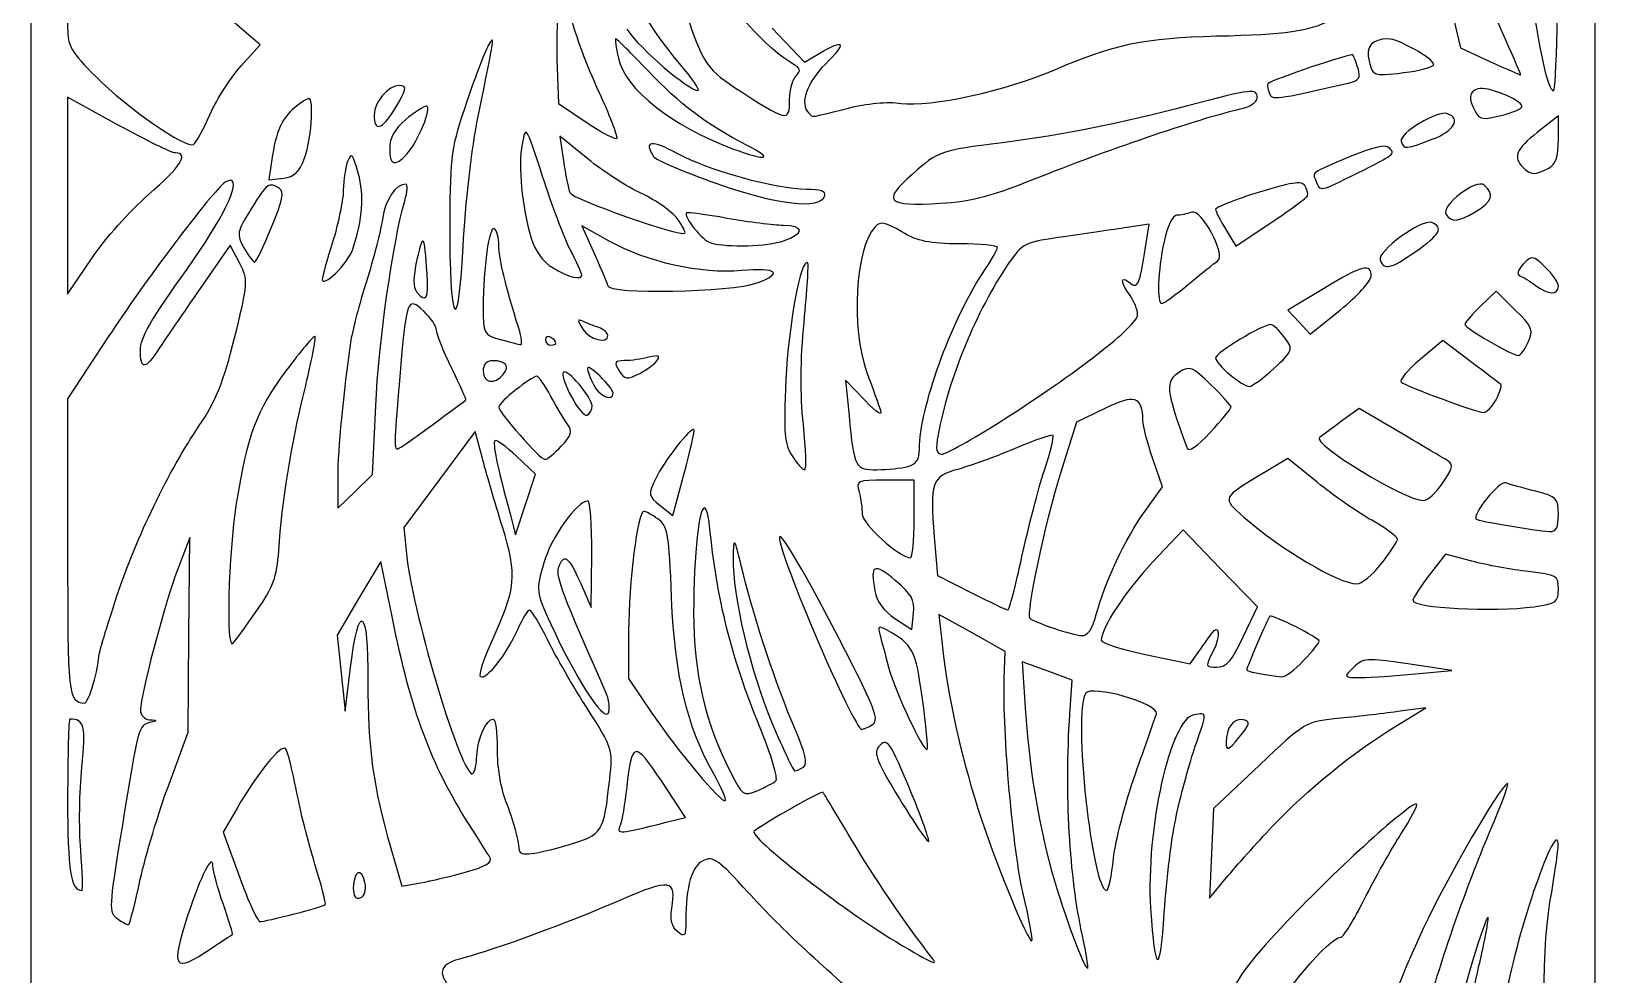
# Model space of a CAD drawing. Extents: x 1 to 81, y -1 to 158.
# Drawn here: x 1 to 80.6, y 34.7 to 82.8 of the extents above; entities that cross this region are included whole.
import ezdxf

# ---------------------------------------------------------------- set-up
doc = ezdxf.new("R2010")
doc.units = 0
doc.layers.get('0').update_dxf_attribs({"linetype": 'CONTINUOUS'})

msp = doc.modelspace()

# ---------------------------------------------------------------- linework, layer by layer
at = {"color": 7}
for points in [[(1.007335, 78.69224), (1.007335, 158.06724), (40.827127, 158.06724), (80.646918, 158.06724), (80.646918, 78.69224), (80.646918, -0.68276), (40.827127, -0.68276), (1.007335, -0.68276)], [(34.023969, 81.139636)], [(71.217282, 80.712577)], [(29.890405, 79.767504)], [(68.160387, 80.15645)], [(39.636502, 79.300782)], [(42.561843, 78.84913)], [(76.942752, 78.940004)], [(10.120373, 78.551212)], [(19.506589, 78.789615)], [(23.767053, 78.427657)], [(72.369844, 77.272978)], [(20.138528, 76.519111)], [(37.433314, 76.980563)], [(14.922034, 76.31099)], [(78.283062, 75.791131)], [(52.601085, 75.448837)], [(68.549777, 75.548598)], [(6.985905, 74.458907)], [(41.423804, 74.392761)], [(66.024387, 74.41098)], [(74.586825, 73.589912)], [(13.248272, 72.789232)], [(33.907815, 73.230729)], [(17.390224, 71.680782)], [(39.332437, 72.103541)], [(71.537266, 71.561201)], [(21.170799, 70.424011)], [(29.053168, 70.368406)], [(69.251512, 70.291719)], [(37.982856, 69.960924)], [(59.961335, 69.894844)], [(78.794835, 69.782579)], [(25.838629, 67.645886)], [(27.730252, 66.902666)], [(77.261508, 66.931519)], [(32.914222, 66.032036)], [(64.314612, 65.611322)], [(25.049726, 65.28898)], [(30.640668, 64.358621)], [(75.619621, 64.007466)], [(29.57282, 63.692752)], [(50.418542, 62.92048)], [(62.122786, 63.623439)], [(21.443442, 62.733367)], [(34.76321, 62.487061)], [(40.33629, 62.741635)], [(28.006006, 61.638505)], [(45.655772, 60.602754)], [(72.908538, 59.775138)], [(78.794835, 58.155623)], [(45.986502, 57.922448)], [(51.472722, 56.015662)], [(69.776769, 55.645418)], [(45.015872, 54.802656)], [(77.567282, 53.460494)], [(12.498874, 53.267094)], [(55.257599, 53.067326)], [(62.741749, 51.918545)], [(65.815617, 50.712553)], [(4.168423, 49.521928)], [(71.518793, 50.035468)], [(30.245521, 49.177263)], [(46.399752, 48.774723)], [(43.85931, 47.459302)], [(62.752444, 47.695877)], [(35.767653, 44.942019)], [(40.342455, 45.294881)], [(38.938285, 44.587716)], [(45.850159, 43.938875)], [(33.348684, 42.479987)], [(59.347481, 42.877311)], [(64.236621, 42.274543)], [(3.525189, 41.055261)], [(28.375607, 41.334407)], [(56.136148, 40.639468)], [(23.175553, 39.953599)], [(6.561762, 39.577126)], [(18.00348, 39.411788)], [(51.547996, 38.767475)], [(14.395934, 37.810067)], [(54.55331, 36.689636)], [(10.121239, 36.01843)], [(46.848554, 35.631303)]]:
    msp.add_lwpolyline(points, close=True, dxfattribs=at)
for points in [[(73.111511, 84.872481), (73.808945, 81.924596), (75.309637, 81.239527)], [(11.700656, 81.013961), (12.662757, 82.078893), (11.472048, 83.097545), (10.281338, 84.116198), (6.570379, 84.036106), (2.859418, 83.956014), (2.859418, 82.928883)], [(38.747914, 82.93119), (40.385899, 81.205782), (41.176501, 81.668803)], [(76.118098, 82.330264), (76.118228, 82.330261)], [(27.786812, 81.355255), (27.862543, 79.089115), (29.317752, 78.114178)], [(5.439071, 78.000879), (2.859418, 79.426184), (2.859418, 74.400783), (2.859418, 69.37538), (4.077867, 71.18954)], [(78.794835, 77.268573), (78.794835, 78.472123), (77.736502, 77.633907)], [(29.35255, 76.276187), (27.92535, 77.432008), (28.11367, 76.176214)], [(13.302017, 76.479215), (13.111853, 75.211109), (13.850673, 75.29803)], [(30.446972, 72.089317), (29.059394, 72.872417), (29.717741, 71.383782)], [(57.770906, 71.785504), (57.952299, 72.948562), (56.930338, 72.793508)], [(61.853731, 72.680981), (62.373148, 71.829094), (64.167845, 73.029929)], [(11.613044, 70.973466), (11.145578, 71.884651), (9.604621, 69.666051)], [(66.827114, 69.659267), (65.014044, 68.563792), (65.584882, 67.956163), (66.155721, 67.348531), (67.694455, 68.588615)], [(76.600624, 68.574505), (75.632331, 69.542798), (74.832334, 68.776353)], [(4.929886, 67.20196), (2.859418, 64.046058), (2.859418, 56.44224)], [(30.376204, 67.284298), (30.376085, 67.284298)], [(74.326827, 65.948753), (72.901527, 67.016328), (71.748835, 66.052798)], [(43.463789, 63.975403), (42.478058, 65.001275), (42.660962, 63.181653)], [(16.617752, 60.0603), (16.617752, 58.480103), (17.503574, 59.338673), (18.389394, 60.197246), (18.551131, 63.690055)], [(55.690635, 63.559664), (54.256998, 62.856541), (53.436613, 60.257203)], [(70.612286, 62.405662), (68.647442, 63.566813), (67.701869, 62.872001)], [(23.968411, 61.079375), (23.621712, 62.384218), (21.803196, 59.941838), (19.98468, 57.499456), (20.143692, 55.991162)], [(25.396849, 58.187032), (25.681144, 57.128698), (26.188662, 58.673516), (26.696181, 60.218333), (25.72617, 61.133172)], [(57.734552, 58.318421), (58.63095, 59.566141), (58.138195, 60.993253)], [(66.501941, 59.800493), (65.021359, 61.006564), (63.90445, 60.344442)], [(33.042439, 58.620493), (33.679164, 58.104905), (34.265158, 60.252009)], [(45.986502, 57.922448), (45.986502, 59.906823), (44.500435, 59.906823)], [(62.741749, 51.918545), (63.471563, 53.455268), (61.572981, 55.415074), (59.6744, 57.37488), (58.126021, 55.727547)], [(8.025813, 44.428698), (9.004866, 47.074532), (9.040995, 52.029275), (9.077127, 56.984022), (8.454734, 55.336567)], [(47.00715, 57.017576), (47.177127, 55.054373), (48.896918, 54.174996)], [(19.400496, 52.875479), (18.813013, 55.766007), (17.697349, 53.888069), (16.581689, 52.010133), (16.785265, 50.071499), (16.988843, 48.132865), (17.266317, 50.361808)], [(28.977828, 54.681303), (29.529588, 53.424532), (29.555967, 56.136511)], [(74.394838, 55.779517), (73.037547, 56.137998), (72.212025, 55.063895)], [(44.997555, 52.866398), (45.85421, 52.308265), (45.941914, 53.12914)], [(50.569207, 49.789276), (50.61671, 51.181101), (48.926906, 52.121893), (47.237105, 53.062685), (47.42161, 51.391526)], [(31.434418, 52.22407), (31.434418, 49.802627), (32.618214, 48.041703)], [(57.77116, 51.033415), (60.030815, 50.559213), (60.483139, 51.183196)], [(53.910513, 47.998769), (54.021403, 49.716753), (52.750072, 50.188789), (51.478744, 50.660824), (51.656297, 48.073926)], [(71.518793, 50.035468), (73.370877, 50.214519), (71.121918, 50.545272)], [(70.508633, 47.371016), (72.04796, 48.311999), (70.592752, 48.114117)], [(63.568778, 45.391155), (61.234352, 43.178608), (61.126296, 40.893238), (61.01824, 38.607865), (61.896763, 39.666198)], [(33.348684, 42.479987), (34.336908, 42.727168), (33.102301, 44.583847)], [(11.492854, 43.20373), (10.783911, 41.978763), (11.609186, 39.698001)], [(19.31965, 41.16651), (19.882332, 39.227236), (20.829728, 39.393278)]]:
    msp.add_lwpolyline(points, dxfattribs=at)
for points in [[(76.118228, 82.330261), (74.649796, 85.598651), (74.221377, 88.091769), (74.379145, 92.450573)], [(78.552175, 79.750573), (78.695561, 79.750573), (78.794835, 84.39186), (78.794835, 91.095261)], [(34.023956, 81.139636), (32.558479, 82.866349), (31.519646, 84.635652), (30.740231, 86.732356)], [(39.768793, 81.139075), (38.592697, 81.799639), (36.479411, 84.088629), (35.706047, 85.539609)], [(77.297111, 85.439115), (77.832479, 81.648131), (78.251137, 79.750573), (78.552175, 79.750573)], [(27.945517, 84.255142), (27.816575, 83.906582), (27.745158, 82.601633), (27.786812, 81.355255)], [(34.189765, 84.339311), (35.103424, 81.308292), (35.351969, 80.89324), (36.836308, 79.919769)], [(2.859418, 82.928883), (2.859418, 82.037513), (3.050442, 81.710728), (4.304639, 80.456529)], [(29.890405, 79.767504), (29.32603, 80.995118), (28.7103, 82.649637), (28.522112, 83.44421)], [(31.336803, 82.875557), (32.043539, 81.855733), (34.480233, 79.764109), (34.9723, 79.754891)], [(61.380944, 82.536054), (64.980844, 82.616707), (66.065072, 82.771229), (67.238036, 83.37079)], [(24.313809, 82.101759), (24.163308, 81.866941), (23.657404, 80.557254), (23.189573, 79.191342)], [(23.767053, 78.427657), (24.641289, 82.678577), (24.628525, 82.592802), (24.313809, 82.101759)], [(30.782088, 82.396407), (30.734958, 82.396407), (30.795291, 81.949922), (30.916137, 81.404219)], [(32.407871, 80.778448), (31.56082, 81.668326), (30.829218, 82.396407), (30.782088, 82.396407)], [(41.176501, 81.668803), (42.453065, 82.41643), (42.558182, 82.205346), (41.457451, 81.104618)], [(53.142626, 80.814339), (56.08175, 82.104328), (57.759272, 82.454911), (61.380944, 82.536054)], [(70.114607, 82.392356), (69.296333, 82.384948), (68.964291, 81.990274), (69.150884, 81.246829)], [(72.444835, 81.083319), (72.444835, 81.381084), (70.636262, 82.397073), (70.114607, 82.392356)], [(76.865411, 80.54939), (76.895703, 80.546612), (76.559413, 81.347998), (76.118098, 82.330264)], [(30.916137, 81.404219), (31.266712, 79.821262), (33.622517, 77.952656), (36.726085, 76.795805)], [(68.317269, 81.574264), (68.235049, 81.66604), (64.263334, 80.323039), (64.011627, 80.11835)], [(68.590541, 80.883866), (68.491433, 81.206441), (68.368463, 81.51712), (68.317269, 81.574264)], [(69.150884, 81.246829), (69.342905, 80.481752), (69.408844, 80.464705), (71.217282, 80.712577)], [(75.309637, 81.239527), (76.135018, 80.862739), (76.835116, 80.552176), (76.865411, 80.54939)], [(4.304639, 80.456529), (5.891064, 78.870106), (8.899393, 76.780842), (9.268653, 77.009056)], [(10.120373, 78.551212), (10.460374, 79.320012), (11.171499, 80.428251), (11.700656, 81.013961)], [(37.433313, 76.980563), (35.414537, 78.017434), (34.065713, 79.036783), (32.407871, 80.778448)], [(34.9723, 79.754891), (35.099117, 79.75251), (34.672368, 80.375652), (34.023969, 81.139636)], [(39.636502, 79.300782), (39.636502, 79.781), (39.78533, 80.324198), (39.967231, 80.507885)], [(39.967231, 80.507885), (40.232227, 80.775485), (40.192788, 80.900934), (39.768793, 81.139075)], [(41.457451, 81.104618), (40.499464, 80.146628), (40.135056, 79.075624), (40.606636, 78.604046)], [(45.319521, 79.103773), (46.746697, 78.889754), (50.754045, 79.765983), (53.142626, 80.814339)], [(68.160387, 80.15645), (68.649104, 80.269286), (68.734824, 80.414246), (68.590541, 80.883866)], [(71.217282, 80.712577), (71.892435, 80.805118), (72.444835, 80.971951), (72.444835, 81.083319)], [(19.747439, 80.015157), (19.200916, 80.015157), (18.469835, 79.158981), (18.469835, 78.518941)], [(19.506589, 78.789615), (20.139126, 79.813081), (20.17884, 80.015157), (19.747439, 80.015157)], [(30.844749, 77.337359), (30.884233, 77.446322), (30.454777, 78.539888), (29.890405, 79.767504)], [(36.836308, 79.919769), (39.54404, 78.143968), (39.636502, 78.123529), (39.636502, 79.300782)], [(63.449002, 79.374722), (63.449002, 79.88523), (63.260589, 79.864037), (59.899042, 78.975405)], [(64.011627, 80.11835), (63.957271, 80.074146), (63.979888, 79.86314), (64.061888, 79.649452)], [(64.061888, 79.649452), (64.215285, 79.249704), (64.253552, 79.254437), (68.160387, 80.15645)], [(74.698468, 79.848049), (74.231519, 79.668862), (74.195294, 79.376503), (74.556443, 78.701694)], [(76.942752, 78.940004), (76.942752, 79.266386), (75.11248, 80.00692), (74.698468, 79.848049)], [(14.741419, 79.128369), (13.87243, 78.519705), (13.507209, 77.847537), (13.302017, 76.479215)], [(15.274705, 78.376513), (15.294232, 79.481082), (15.27788, 79.504119), (14.741419, 79.128369)], [(21.139518, 78.956823), (21.00321, 78.956823), (20.525362, 78.648584), (20.077634, 78.271846)], [(20.138528, 76.519111), (20.710189, 77.150788), (21.451795, 78.956823), (21.139518, 78.956823)], [(23.189573, 79.191342), (22.401906, 76.891616), (22.337763, 76.443586), (22.322631, 73.13599)], [(40.606636, 78.604046), (40.829317, 78.381365), (40.646554, 78.358455), (42.561843, 78.84913)], [(42.561849, 78.84913), (43.579463, 79.109829), (44.631388, 79.206966), (45.319521, 79.103773)], [(59.899042, 78.975405), (56.489126, 78.073986), (53.638498, 77.506274), (50.484418, 77.100451)], [(62.589106, 78.817671), (63.070655, 78.919144), (63.449002, 79.164241), (63.449002, 79.374722)], [(75.879359, 78.486688), (76.464224, 78.635143), (76.942752, 78.839134), (76.942752, 78.940004)], [(9.268653, 77.009056), (9.397098, 77.088442), (9.780373, 77.782409), (10.120373, 78.551212)], [(14.922034, 76.31099), (15.104933, 76.820313), (15.263635, 77.7498), (15.274705, 78.376513)], [(18.469835, 78.518941), (18.469835, 77.645339), (18.862794, 77.747932), (19.506589, 78.789615)], [(20.077634, 78.271846), (19.511912, 77.795821), (19.263585, 77.351906), (19.263585, 76.816638)], [(23.001208, 71.813073), (23.108184, 73.923125), (23.452815, 76.899688), (23.767053, 78.427657)], [(29.317752, 78.114178), (30.118116, 77.577963), (30.805266, 77.228396), (30.844749, 77.337359)], [(52.601085, 75.448837), (55.872523, 76.762845), (60.925239, 78.467064), (62.589106, 78.817671)], [(73.152153, 78.578961), (72.659605, 78.767969), (70.654061, 77.572603), (70.789734, 77.170886)], [(72.369844, 77.272978), (73.480396, 77.697102), (73.848566, 78.311722), (73.152153, 78.578961)], [(74.556443, 78.701694), (74.782275, 78.27972), (74.954008, 78.251809), (75.879359, 78.486688)], [(8.349488, 76.575573), (8.167568, 76.575573), (6.857881, 77.21696), (5.439071, 78.000879)], [(27.052296, 75.384948), (26.213226, 77.998558), (26.200513, 78.018521), (26.008362, 77.024103)], [(33.916308, 76.547395), (32.608586, 77.255687), (32.184986, 77.204358), (32.696949, 76.399636)], [(70.789734, 77.170886), (70.932434, 76.74836), (71.009124, 76.753315), (72.369844, 77.272978)], [(77.736502, 77.633907), (76.628755, 76.756554), (76.466909, 76.363499), (76.995668, 75.83474)], [(78.283062, 75.791131), (78.673891, 76.000298), (78.794835, 76.34945), (78.794835, 77.268573)], [(6.985905, 74.458907), (8.598786, 75.848046), (9.067469, 76.575573), (8.349488, 76.575573)], [(17.664015, 75.541256), (17.395894, 76.519529), (17.309989, 76.622436), (17.1319, 76.178698)], [(19.263585, 76.816638), (19.263585, 75.933115), (19.527113, 75.843503), (20.138528, 76.519111)], [(26.008362, 77.024103), (25.795864, 75.924397), (25.997249, 73.853847), (26.473661, 72.240196)], [(40.494625, 74.72349), (38.951035, 74.72349), (35.535206, 75.670563), (33.916308, 76.547395)], [(36.726085, 76.795805), (38.501026, 76.134198), (38.885577, 76.23466), (37.433314, 76.980563)], [(50.484418, 77.100451), (47.225844, 76.681182), (47.248249, 76.689045), (45.879589, 75.484305)], [(70.162894, 76.846681), (69.989565, 77.02001), (69.322513, 76.865837), (68.196158, 76.392082)], [(68.549777, 75.548598), (70.516607, 76.534473), (70.49361, 76.515965), (70.162894, 76.846681)], [(13.850673, 75.29803), (14.421239, 75.365155), (14.665222, 75.59584), (14.922034, 76.31099)], [(17.1319, 76.178698), (17.015095, 75.887657), (16.911159, 75.213655), (16.90093, 74.680916)], [(28.11367, 76.176214), (28.217244, 75.485527), (28.364778, 74.756791), (28.441523, 74.556797)], [(32.099269, 74.505595), (31.373532, 74.843719), (30.137507, 75.640486), (29.35255, 76.276187)], [(32.696949, 76.399636), (32.804804, 76.23011), (34.261496, 75.609516), (35.934044, 75.020543)], [(68.196158, 76.392082), (66.115544, 75.516978), (66.262253, 75.622912), (66.450721, 75.131777)], [(76.995668, 75.83474), (77.384383, 75.446025), (77.623114, 75.437939), (78.283062, 75.791131)], [(10.729153, 74.953426), (9.675617, 73.886092), (6.746624, 69.971121), (4.929886, 67.20196)], [(8.588513, 70.158123), (10.5458, 72.875595), (11.581204, 74.82115), (11.247644, 75.154708)], [(11.247644, 75.154708), (11.159125, 75.243227), (10.925805, 75.152591), (10.729153, 74.953426)], [(13.645147, 74.767525), (13.108898, 75.107916), (13.03287, 75.052888), (12.21346, 73.731303)], [(17.390224, 71.680782), (17.89738, 73.232904), (17.979464, 74.3903), (17.664015, 75.541256)], [(20.089434, 74.988073), (19.563845, 74.988073), (19.045357, 74.215334), (18.896229, 73.209751)], [(20.030522, 74.128178), (20.170473, 74.60112), (20.196985, 74.988073), (20.089434, 74.988073)], [(28.47744, 71.625177), (28.16079, 72.237843), (27.519474, 73.92974), (27.052296, 75.384948)], [(35.934044, 75.020543), (39.033648, 73.929044), (41.189971, 73.682458), (41.423804, 74.392761)], [(45.879589, 75.484305), (44.322606, 74.113795), (44.567668, 73.861393), (47.309418, 74.011666)], [(47.309418, 74.011666), (48.920598, 74.099973), (49.915784, 74.370255), (52.601085, 75.448837)], [(65.879858, 74.916464), (65.722198, 75.16495), (65.161112, 75.080974), (63.50291, 74.560713)], [(66.024387, 74.41098), (66.058402, 74.510101), (65.993365, 74.737569), (65.879858, 74.916464)], [(66.450721, 75.131777), (66.656543, 74.595413), (66.642657, 74.592656), (68.549777, 75.548598)], [(75.022382, 74.934953), (74.598403, 75.286825), (72.797501, 73.90021), (73.081555, 73.4406)], [(74.586825, 73.589912), (75.414989, 74.079121), (75.550263, 74.496853), (75.022382, 74.934953)], [(4.077867, 71.18954), (4.748011, 72.187327), (6.05663, 73.658542), (6.985905, 74.458907)], [(13.248272, 72.789232), (13.813076, 74.152556), (13.903542, 74.603504), (13.645147, 74.767525)], [(16.90093, 74.680916), (16.89069, 74.14818), (16.645747, 72.957555), (16.356581, 72.035083)], [(18.551131, 63.690055), (18.7013, 66.933064), (19.436604, 72.121136), (20.030522, 74.128178)], [(28.441523, 74.556797), (28.566438, 74.231275), (34.079569, 72.285937), (34.30469, 72.487946)], [(33.907815, 73.230729), (33.638852, 73.593783), (32.825007, 74.167471), (32.099269, 74.505595)], [(41.423804, 74.392761), (41.498496, 74.619646), (41.206748, 74.72349), (40.494625, 74.72349)], [(63.50291, 74.560713), (62.309095, 74.186153), (61.332779, 73.801658), (61.333324, 73.706281)], [(64.167845, 73.029929), (65.154929, 73.690387), (65.990372, 74.311862), (66.024387, 74.41098)], [(12.21346, 73.731303), (11.47395, 72.538582), (11.455077, 72.437474), (11.843181, 71.747401)], [(34.389841, 73.522909), (34.198401, 73.355298), (35.207403, 72.101173), (35.621883, 71.991553)], [(36.461502, 73.245869), (35.370095, 73.440274), (34.437847, 73.564941), (34.389841, 73.522909)], [(59.348246, 73.400573), (59.138029, 73.400573), (58.878893, 72.859498), (58.708425, 72.064634)], [(60.111378, 73.557836), (59.885974, 73.471341), (59.542566, 73.400573), (59.348246, 73.400573)], [(61.437075, 71.071666), (61.888883, 71.370986), (60.618936, 73.752604), (60.111378, 73.557836)], [(61.333324, 73.706281), (61.333854, 73.610901), (61.56805, 73.149516), (61.853731, 72.680981)], [(73.081555, 73.4406), (73.339471, 73.023286), (73.685752, 73.057634), (74.586825, 73.589912)], [(12.384418, 71.021829), (12.457179, 71.022623), (12.845912, 71.818018), (13.248272, 72.789232)], [(18.896229, 73.209751), (18.805133, 72.595475), (18.437744, 71.165831), (18.079807, 70.032761)], [(21.17081, 70.424011), (21.040593, 72.445338), (20.966277, 72.550687), (20.654478, 71.15596)], [(22.322631, 73.13599), (22.298316, 67.81787), (22.753656, 66.930146), (23.001208, 71.813073)], [(24.591314, 72.716827), (24.330239, 72.87818), (24.031787, 70.754796), (24.028384, 68.711784)], [(24.822975, 71.863604), (24.821388, 72.255197), (24.717002, 72.639148), (24.591314, 72.716827)], [(34.30469, 72.487946), (34.355371, 72.533423), (34.176777, 72.867676), (33.907815, 73.230729)], [(39.305772, 72.881908), (38.83283, 72.887676), (37.552908, 73.051466), (36.461502, 73.245869)], [(39.332437, 72.103541), (40.412067, 72.4799), (40.398753, 72.86856), (39.305772, 72.881908)], [(43.99561, 72.820689), (42.974776, 71.719347), (42.746443, 67.68629), (43.574938, 65.390318)], [(45.346112, 72.559333), (44.504213, 73.056067), (44.257957, 73.103724), (43.99561, 72.820689)], [(48.29651, 71.948596), (46.772438, 71.951241), (46.163119, 72.077289), (45.346112, 72.559333)], [(56.930338, 72.793508), (56.368259, 72.70823), (54.921991, 72.497976), (53.716412, 72.32628)], [(72.343555, 73.02841), (71.826094, 73.226978), (69.54438, 71.565807), (69.716936, 71.116132)], [(71.537266, 71.561201), (72.753654, 72.398096), (72.968292, 72.788677), (72.343555, 73.02841)], [(11.843181, 71.747401), (12.068101, 71.347478), (12.311658, 71.020972), (12.384418, 71.021829)], [(15.827415, 70.147077), (15.819345, 69.648858), (17.154398, 70.959049), (17.390224, 71.680782)], [(16.356581, 72.035083), (16.067418, 71.112613), (15.829293, 70.263009), (15.827415, 70.147077)], [(25.838629, 67.645886), (25.152017, 69.855662), (24.825857, 71.210109), (24.822975, 71.863604)], [(26.473661, 72.240196), (26.67136, 71.570564), (27.058649, 71.040472), (27.58445, 70.719831)], [(37.189106, 70.585772), (35.113397, 70.398669), (32.351133, 71.014675), (30.446972, 72.089317)], [(35.621883, 71.991553), (36.50262, 71.758619), (38.51743, 71.819426), (39.332437, 72.103541)], [(50.218546, 71.760191), (50.217753, 71.862037), (49.352922, 71.946818), (48.29651, 71.948596)], [(49.465984, 70.437274), (49.880602, 71.063033), (50.219255, 71.658345), (50.218546, 71.760191)], [(53.716412, 72.32628), (51.571334, 72.020782), (51.508417, 71.990731), (50.775026, 70.921401)], [(56.944458, 69.979458), (57.370255, 69.626075), (57.467135, 69.837787), (57.770906, 71.785504)], [(58.708425, 72.064634), (58.39024, 70.580988), (58.329031, 68.902657), (58.593106, 68.902657)], [(11.36414, 67.167366), (12.063876, 69.995055), (12.069654, 70.083442), (11.613044, 70.973466)], [(20.654478, 71.15596), (20.44804, 70.232519), (20.443039, 69.736975), (20.637783, 69.502314)], [(29.053168, 70.368406), (29.053168, 70.446964), (28.794091, 71.01251), (28.47744, 71.625177)], [(29.717741, 71.383782), (30.079828, 70.565031), (30.376085, 69.85916), (30.376085, 69.815176)], [(40.560842, 70.976929), (40.230735, 71.307034), (39.565546, 67.769211), (39.445083, 65.042751)], [(40.372281, 67.964812), (40.528015, 69.569452), (40.612867, 70.924904), (40.560842, 70.976929)], [(50.775026, 70.921401), (49.160046, 68.56667), (47.712281, 65.042918), (47.200764, 62.221928)], [(59.961335, 69.894844), (60.619709, 70.440547), (61.283792, 70.970119), (61.437075, 71.071666)], [(69.251513, 70.291719), (69.278921, 70.984383), (68.823724, 70.865635), (66.827114, 69.659267)], [(69.716936, 71.116132), (69.919951, 70.587087), (70.232519, 70.663512), (71.537266, 71.561201)], [(77.003444, 70.906553), (76.711971, 70.60089), (76.652311, 70.386742), (76.839085, 70.316601)], [(78.127924, 70.759862), (77.485184, 71.363684), (77.444428, 71.369002), (77.003444, 70.906553)], [(6.563585, 66.537197), (6.563585, 67.124784), (7.118768, 68.117551), (8.588513, 70.158123)], [(20.637783, 69.502314), (21.125802, 68.914288), (21.253799, 69.135625), (21.170799, 70.424011)], [(27.58445, 70.719831), (28.368437, 70.241745), (29.053168, 70.077907), (29.053168, 70.368406)], [(37.982856, 69.960924), (39.347701, 70.463145), (38.986158, 70.747758), (37.189106, 70.585772)], [(46.251085, 61.482859), (46.251085, 63.564212), (47.834889, 67.975562), (49.465984, 70.437274)], [(56.975124, 69.315108), (56.476916, 69.973796), (56.458022, 70.383165), (56.944458, 69.979458)], [(67.694455, 68.588615), (68.54076, 69.27066), (69.241437, 70.037058), (69.251512, 70.291719)], [(76.839085, 70.316601), (77.000349, 70.25604), (77.357536, 70.035976), (77.632835, 69.827571)], [(78.794835, 69.782579), (78.794835, 69.975492), (78.494726, 70.415272), (78.127924, 70.759862)], [(9.604621, 69.666051), (8.757095, 68.445819), (7.815442, 67.065536), (7.512061, 66.598752)], [(18.079807, 70.032761), (17.721871, 68.899691), (17.36798, 67.556811), (17.293384, 67.048584)], [(30.376085, 69.815176), (30.376085, 69.357579), (36.670972, 69.478189), (37.982856, 69.960924)], [(57.363585, 68.334811), (57.363585, 68.591499), (57.188777, 69.032633), (56.975124, 69.315108)], [(58.593106, 68.902657), (58.687258, 68.902657), (59.302962, 69.349141), (59.961335, 69.894844)], [(77.632835, 69.827571), (78.265824, 69.348387), (78.794835, 69.327906), (78.794835, 69.782579)], [(21.00068, 68.512915), (20.174884, 69.278241), (20.129291, 69.159591), (19.794061, 65.372805)], [(21.650764, 67.5494), (21.64751, 67.750994), (21.354965, 68.184578), (21.00068, 68.512915)], [(24.028384, 68.711784), (24.026267, 67.379773), (24.056888, 67.321393), (24.885981, 67.082001)], [(74.832334, 68.776353), (74.392335, 68.354805), (74.032335, 67.933139), (74.032335, 67.839315)], [(77.261508, 66.931519), (77.540022, 67.542791), (77.4779, 67.697228), (76.600624, 68.574505)], [(29.099092, 68.005574), (28.808148, 68.138971), (28.80772, 68.071085), (29.096711, 67.608529)], [(29.913064, 67.681343), (29.658403, 67.771169), (29.292116, 67.917073), (29.099092, 68.005574)], [(40.33629, 62.741635), (40.173624, 64.259092), (40.185927, 66.044649), (40.372281, 67.964812)], [(50.418542, 62.92048), (54.219589, 65.330488), (57.363585, 67.781538), (57.363585, 68.334811)], [(64.149454, 67.83601), (63.742734, 67.851012), (61.33288, 66.395309), (61.332605, 66.134469)], [(64.843779, 67.183349), (64.585974, 67.53774), (64.273528, 67.831436), (64.149454, 67.83601)], [(74.032335, 67.839315), (74.032335, 67.654961), (76.41382, 66.27386), (76.749987, 66.263261)], [(9.567397, 62.684948), (10.406695, 63.918214), (10.807621, 64.918418), (11.36414, 67.167366)], [(15.465592, 67.232593), (15.408148, 67.29004), (14.739001, 66.497811), (13.978599, 65.472085)], [(14.923696, 64.458829), (15.279185, 65.926954), (15.523038, 67.175147), (15.465592, 67.232593)], [(17.293384, 67.048584), (16.896308, 64.34324), (16.617752, 61.46206), (16.617752, 60.0603)], [(22.428401, 65.601302), (22.003962, 66.471162), (21.654024, 67.347806), (21.650764, 67.5494)], [(24.885981, 67.082001), (25.358923, 66.945444), (25.826863, 66.822976), (25.925843, 66.809853)], [(25.925843, 66.809853), (26.024827, 66.796729), (25.985581, 67.172943), (25.838629, 67.645886)], [(27.465668, 67.182865), (27.320147, 67.272802), (27.201085, 67.220298), (27.201085, 67.066189)], [(27.201085, 67.066189), (27.201085, 66.91208), (27.320147, 66.78599), (27.465668, 66.78599)], [(27.730252, 66.902666), (27.730252, 66.966838), (27.611189, 67.092928), (27.465668, 67.182865)], [(27.465668, 66.78599), (27.611189, 66.78599), (27.730252, 66.838494), (27.730252, 66.902666)], [(29.096711, 67.608529), (29.438327, 67.061514), (30.376204, 66.823849), (30.376204, 67.284298)], [(30.376085, 67.284298), (30.376085, 67.412846), (30.167726, 67.591517), (29.913064, 67.681343)], [(64.314612, 65.611322), (65.302008, 66.529236), (65.30758, 66.545788), (64.843779, 67.183349)], [(76.749987, 66.263261), (76.862247, 66.259715), (77.092432, 66.560435), (77.261508, 66.931519)], [(7.512061, 66.598752), (6.816095, 65.527933), (6.563585, 65.511545), (6.563585, 66.537197)], [(32.467979, 66.169823), (32.117803, 66.076126), (31.562395, 65.997839), (31.23374, 65.995852)], [(32.914222, 66.032036), (33.048334, 66.249037), (32.916339, 66.28979), (32.467979, 66.169823)], [(61.332605, 66.134469), (61.33234, 65.825867), (62.681533, 64.689297), (63.052127, 64.685997)], [(13.978599, 65.472085), (12.458607, 63.421728), (12.030152, 62.276538), (11.450989, 58.716198)], [(19.794061, 65.372805), (19.495315, 61.998122), (19.477577, 61.494323), (19.657505, 61.494323)], [(23.150079, 63.996075), (23.177598, 64.009093), (22.852843, 64.731442), (22.428401, 65.601302)], [(24.511153, 65.99224), (24.202475, 65.99224), (24.026085, 65.799817), (24.026085, 65.463073)], [(24.026085, 65.463073), (24.026085, 64.859752), (24.610946, 64.760282), (25.049726, 65.28898)], [(25.049726, 65.28898), (25.399272, 65.710157), (25.183245, 65.99224), (24.511153, 65.99224)], [(28.120377, 65.412228), (27.870536, 65.162385), (29.038833, 63.041734), (29.327896, 63.220386)], [(29.57282, 63.692752), (29.55938, 64.137569), (28.316783, 65.608631), (28.120377, 65.412228)], [(29.97921, 65.19849), (29.244131, 65.88906), (29.171098, 65.809842), (29.624806, 64.814064)], [(31.23374, 65.995852), (30.710354, 65.992677), (30.675673, 65.92901), (30.954326, 65.482814)], [(30.954326, 65.482814), (31.243347, 65.020021), (31.338888, 65.007739), (31.998124, 65.348641)], [(31.998124, 65.348641), (32.397234, 65.555029), (32.809479, 65.862557), (32.914222, 66.032036)], [(43.574938, 65.390318), (43.849309, 64.629969), (44.158331, 63.76974), (44.261659, 63.478698)], [(59.512391, 65.421743), (58.740082, 64.939429), (58.772317, 64.598447), (59.878788, 61.545994)], [(61.099891, 64.770233), (60.171113, 65.677158), (60.020412, 65.739007), (59.512391, 65.421743)], [(63.052127, 64.685997), (63.197647, 64.684675), (63.765766, 65.101097), (64.314612, 65.611322)], [(71.748835, 66.052798), (71.114854, 65.522856), (70.684676, 65.007135), (70.792885, 64.906753)], [(75.862767, 64.774852), (75.801916, 64.833333), (75.110742, 65.361587), (74.326827, 65.948753)], [(26.757662, 65.19849), (26.475066, 65.19849), (24.819835, 63.862813), (24.819835, 63.634776)], [(27.463062, 64.206303), (27.167538, 64.752006), (26.850107, 65.19849), (26.757662, 65.19849)], [(29.624806, 64.814064), (29.909355, 64.189546), (30.640668, 63.861675), (30.640668, 64.358621)], [(30.640668, 64.358621), (30.640668, 64.478773), (30.343012, 64.856715), (29.97921, 65.19849)], [(39.445083, 65.042751), (39.323481, 62.290526), (39.368135, 61.746064), (39.765147, 61.140147)], [(62.122786, 63.623439), (62.124638, 63.703047), (61.664297, 64.219103), (61.099891, 64.770233)], [(70.792885, 64.906753), (71.027258, 64.689329), (74.569095, 63.381617), (74.979813, 63.360861)], [(75.619621, 64.007466), (75.814206, 64.371048), (75.923622, 64.716374), (75.862767, 64.774852)], [(13.613098, 56.309802), (13.791734, 58.87471), (14.227217, 61.582443), (14.923696, 64.458829)], [(21.443442, 62.733367), (22.354572, 63.414841), (23.122559, 63.98306), (23.150079, 63.996075)], [(28.319481, 62.762985), (28.143973, 63.011106), (27.758586, 63.660599), (27.463062, 64.206303)], [(44.261659, 63.478698), (44.381711, 63.140542), (44.093709, 63.319835), (43.463789, 63.975403)], [(57.632753, 62.949532), (57.602951, 64.192454), (57.223761, 64.31158), (55.690635, 63.559664)], [(74.979813, 63.360861), (75.137124, 63.352923), (75.425038, 63.643883), (75.619621, 64.007466)], [(24.819835, 63.634776), (24.819835, 63.350717), (26.92659, 60.965157), (27.17745, 60.965157)], [(29.327896, 63.220386), (29.467836, 63.306873), (29.578054, 63.519439), (29.57282, 63.692752)], [(42.660962, 63.181653), (42.930376, 60.501369), (42.96464, 60.435445), (44.086103, 60.439602)], [(47.386388, 61.22974), (47.587432, 61.22974), (48.951901, 61.990573), (50.418542, 62.92048)], [(58.138195, 60.993253), (57.867182, 61.778163), (57.639733, 62.65849), (57.632753, 62.949532)], [(61.061703, 62.339744), (61.643485, 62.966169), (62.120973, 63.543831), (62.122786, 63.623439)], [(5.356879, 53.960226), (6.393783, 57.05897), (7.990972, 60.368542), (9.567397, 62.684948)], [(19.657505, 61.494323), (19.72864, 61.494323), (20.532312, 62.051893), (21.443442, 62.733367)], [(28.006006, 61.638505), (28.528709, 62.194898), (28.583157, 62.390216), (28.319481, 62.762985)], [(34.76321, 62.487061), (34.610606, 62.639662), (33.239705, 60.884977), (32.813887, 59.992025)], [(34.265158, 60.252009), (34.587458, 61.432916), (34.811578, 62.43869), (34.76321, 62.487061)], [(40.404989, 60.43599), (40.503142, 60.43599), (40.472228, 61.47353), (40.33629, 62.741635)], [(47.200764, 62.221928), (47.063946, 61.467368), (47.108401, 61.22974), (47.386388, 61.22974)], [(53.052827, 62.189109), (52.993012, 62.248923), (52.122763, 61.949782), (51.118934, 61.524356)], [(52.612864, 60.408899), (52.914656, 61.328202), (53.112638, 62.129297), (53.052827, 62.189109)], [(59.878788, 61.545994), (59.959692, 61.322805), (60.377798, 61.603358), (61.061703, 62.339744)], [(67.701869, 62.872001), (67.181801, 62.489853), (66.696762, 62.131932), (66.624002, 62.076621)], [(73.04083, 60.969874), (72.785793, 61.120925), (71.692947, 61.767029), (70.612286, 62.405662)], [(24.621744, 61.913593), (24.495916, 61.787765), (24.723429, 60.693927), (25.396849, 58.187032)], [(25.72617, 61.133172), (25.192665, 61.636333), (24.695671, 61.987523), (24.621744, 61.913593)], [(27.17745, 60.965157), (27.285238, 60.965157), (27.658086, 61.268163), (28.006006, 61.638505)], [(45.655772, 60.602754), (46.088353, 60.718681), (46.251085, 60.959262), (46.251085, 61.482859)], [(51.118934, 61.524356), (50.115108, 61.098927), (48.800385, 60.61928), (48.197331, 60.458474)], [(66.624002, 62.076621), (66.223711, 61.772332), (70.976064, 58.887834), (71.915668, 58.864778)], [(25.004916, 57.538226), (24.625522, 58.768194), (24.159096, 60.361711), (23.968411, 61.079375)], [(39.765147, 61.140147), (40.018907, 60.75286), (40.306834, 60.43599), (40.404989, 60.43599)], [(44.086103, 60.439602), (44.621998, 60.441718), (45.328351, 60.515008), (45.655772, 60.602754)], [(72.908538, 59.775138), (73.466883, 60.63711), (73.475239, 60.712585), (73.04083, 60.969874)], [(32.813887, 59.992025), (32.422153, 59.170549), (32.431355, 59.11532), (33.042439, 58.620493)], [(44.500435, 59.906823), (43.088446, 59.906823), (43.022322, 59.877148), (43.173904, 59.311511)], [(48.197331, 60.458474), (46.883471, 60.108129), (46.768377, 59.775384), (47.00715, 57.017576)], [(51.472722, 56.015662), (51.798008, 57.512641), (52.311072, 59.489597), (52.612864, 60.408899)], [(53.436613, 60.257203), (52.641175, 57.736901), (51.65698, 53.089815), (51.87292, 52.873878)], [(63.90445, 60.344442), (61.606245, 58.982023), (61.631671, 59.034513), (62.779884, 58.022948)], [(69.287369, 57.861557), (68.569702, 58.264631), (67.31626, 59.13715), (66.501941, 59.800493)], [(71.915668, 58.864778), (72.133949, 58.859433), (72.580741, 59.269085), (72.908538, 59.775138)], [(76.116921, 59.768303), (75.793415, 59.888559), (74.376971, 58.151077), (74.609195, 57.918853)], [(77.638275, 59.341478), (77.002169, 59.501651), (76.31756, 59.693723), (76.116921, 59.768303)], [(43.173904, 59.311511), (43.26165, 58.984089), (43.33507, 58.469586), (43.337057, 58.16817)], [(78.794835, 58.155623), (78.794835, 58.991217), (78.718516, 59.06947), (77.638275, 59.341478)], [(11.450989, 58.716198), (11.037321, 56.173227), (10.91674, 51.167207), (11.279232, 51.585678)], [(29.36966, 58.84849), (28.813305, 58.84849), (27.486147, 56.99366), (27.114934, 55.697295)], [(29.555967, 56.136511), (29.570466, 57.628099), (29.486635, 58.84849), (29.36966, 58.84849)], [(32.20807, 58.319323), (31.898439, 58.319323), (31.434418, 54.663528), (31.434418, 52.22407)], [(32.925636, 57.933648), (32.622792, 58.14577), (32.299886, 58.319323), (32.20807, 58.319323)], [(35.334398, 58.476287), (35.0398, 58.770888), (34.741713, 56.068558), (34.74797, 53.159948)], [(35.561, 57.592143), (35.522233, 57.992558), (35.420263, 58.390422), (35.334398, 58.476287)], [(43.337057, 58.16817), (43.340285, 57.680079), (45.21912, 55.97861), (45.788064, 55.948556)], [(55.257599, 53.067326), (55.710847, 54.75056), (56.74238, 56.937389), (57.734552, 58.318421)], [(78.331814, 57.292936), (78.687795, 57.268383), (78.794835, 57.46781), (78.794835, 58.155623)], [(24.411294, 51.571739), (25.720302, 54.433523), (25.779391, 55.027433), (25.004916, 57.538226)], [(33.625909, 53.898752), (33.490427, 57.202655), (33.424162, 57.584467), (32.925636, 57.933648)], [(38.099828, 47.381732), (36.656238, 50.906101), (35.922709, 53.856133), (35.561, 57.592143)], [(42.873734, 50.431814), (40.89387, 54.368853), (39.124295, 57.456721), (39.115196, 56.990372)], [(45.788064, 55.948556), (45.897205, 55.942788), (45.986502, 56.831042), (45.986502, 57.922448)], [(62.779884, 58.022948), (64.628914, 56.393964), (67.595573, 54.636236), (68.519998, 54.621962)], [(70.592482, 56.902189), (70.592334, 57.02677), (70.005033, 57.458486), (69.287369, 57.861557)], [(74.609195, 57.918853), (74.700868, 57.82718), (77.562649, 57.346003), (78.331814, 57.292936)], [(37.271677, 55.163262), (36.79735, 57.075914), (36.783571, 57.096723), (36.758647, 55.938073)], [(39.115196, 56.990372), (39.09776, 56.096061), (42.91734, 47.200725), (43.31444, 47.210874)], [(69.776769, 55.645418), (70.22556, 56.212063), (70.59263, 56.77761), (70.592482, 56.902189)], [(2.859418, 56.44224), (2.859418, 48.873738), (2.884183, 48.643016), (3.706879, 48.550629)], [(12.498874, 53.267094), (13.329886, 54.453229), (13.519941, 54.97223), (13.613098, 56.309802)], [(20.143692, 55.991162), (20.465378, 52.939812), (22.987844, 44.643241), (23.498019, 44.958545)], [(27.870883, 55.43518), (28.119618, 56.218873), (28.38092, 56.040917), (28.977828, 54.681303)], [(36.758647, 55.938073), (36.717912, 54.044276), (37.636048, 50.155441), (38.746271, 47.519339)], [(50.749002, 53.294754), (50.821762, 53.294224), (51.147438, 54.518687), (51.472722, 56.015662)], [(77.273481, 55.248506), (76.436736, 55.343399), (75.141347, 55.582354), (74.394838, 55.779517)], [(8.454734, 55.336567), (7.791548, 53.581136), (6.571927, 48.970419), (6.566712, 48.199011)], [(27.114934, 55.697295), (26.708828, 54.279083), (26.71213, 54.25028), (27.47319, 52.571801)], [(30.245516, 49.177263), (28.109143, 53.988761), (27.729415, 54.989463), (27.870883, 55.43518)], [(39.895703, 47.263254), (38.936964, 49.51064), (37.897136, 52.641196), (37.271677, 55.163262)], [(45.015872, 54.802656), (43.930578, 55.715474), (43.721771, 55.608297), (43.978587, 54.270227)], [(58.126021, 55.727547), (56.730847, 54.243211), (55.511502, 52.387722), (55.511502, 51.74901)], [(68.519998, 54.621962), (68.76243, 54.618231), (69.327977, 55.078776), (69.776769, 55.645418)], [(72.212025, 55.063895), (71.757987, 54.473142), (71.386502, 53.899919), (71.386502, 53.790072)], [(78.794835, 54.352362), (78.794835, 55.036887), (78.712658, 55.085292), (77.273481, 55.248506)], [(43.978587, 54.270227), (44.085574, 53.712795), (44.432897, 53.234288), (44.997555, 52.866398)], [(45.941914, 53.12914), (46.014513, 53.808617), (45.855004, 54.09688), (45.015872, 54.802656)], [(48.896918, 54.174996), (49.842804, 53.691338), (50.676241, 53.295227), (50.749002, 53.294754)], [(77.567282, 53.460494), (78.687385, 53.614021), (78.794835, 53.692089), (78.794835, 54.352362)], [(4.445442, 50.877481), (4.446236, 51.077331), (4.856401, 52.464568), (5.356879, 53.960226)], [(17.266317, 50.361808), (17.695328, 53.808021), (18.169543, 53.438682), (18.154703, 49.669893)], [(35.767653, 44.942019), (34.395987, 47.396199), (33.788355, 49.9373), (33.625909, 53.898752)], [(71.386502, 53.790072), (71.386502, 53.391467), (75.473634, 53.173529), (77.567282, 53.460494)], [(11.279232, 51.585678), (11.398986, 51.723922), (11.947824, 52.480559), (12.498874, 53.267094)], [(23.276332, 42.423612), (21.363773, 45.431451), (20.367294, 48.118633), (19.400496, 52.875479)], [(26.392402, 53.29224), (26.299295, 53.29224), (26.017744, 52.836805), (25.766734, 52.280159)], [(27.296547, 51.793883), (26.892372, 52.617979), (26.485506, 53.29224), (26.392402, 53.29224)], [(27.47319, 52.571801), (28.68231, 49.905139), (30.145463, 47.627413), (30.392534, 48.027183)], [(34.74797, 53.159948), (34.75469, 50.035285), (35.31131, 47.621015), (36.62076, 45.036944)], [(51.87292, 52.873878), (52.073974, 52.672824), (54.056436, 52.006603), (54.509117, 51.987966)], [(54.509117, 51.987966), (54.822466, 51.975054), (55.053005, 52.307519), (55.257599, 53.067326)], [(61.119512, 52.079028), (61.529682, 52.684855), (61.606435, 51.961447), (61.212759, 51.200161)], [(64.099078, 52.972176), (63.995771, 52.868872), (62.919835, 50.38076), (62.919835, 50.245171)], [(66.615511, 51.70474), (66.607547, 51.879212), (64.212438, 53.08554), (64.099078, 52.972176)], [(25.766734, 52.280159), (25.20074, 51.02501), (24.133067, 49.661381), (23.898349, 49.893866)], [(29.33601, 48.261767), (28.618482, 49.380333), (27.700721, 50.969786), (27.296547, 51.793883)], [(44.572402, 52.276002), (44.165613, 52.499297), (44.10792, 52.463025), (44.225924, 52.058178)], [(44.225924, 52.058178), (44.303794, 51.791026), (44.505449, 51.03967), (44.674049, 50.388499)], [(46.399752, 48.774723), (46.052994, 51.296718), (45.931161, 51.530152), (44.572402, 52.276002)], [(60.483139, 51.183196), (60.731916, 51.526387), (61.018282, 51.929512), (61.119512, 52.079028)], [(61.400756, 50.381823), (61.885346, 50.381823), (62.16309, 50.700107), (62.741749, 51.918545)], [(23.898349, 49.893866), (23.802007, 49.989293), (24.032832, 50.744334), (24.411294, 51.571739)], [(47.42161, 51.391526), (47.698615, 48.882573), (48.322283, 46.041948), (49.211727, 43.238073)], [(55.511502, 51.74901), (55.511502, 51.616245), (56.528348, 51.294226), (57.77116, 51.033415)], [(61.212759, 51.200161), (60.79871, 50.399479), (60.802763, 50.381823), (61.400756, 50.381823)], [(65.815617, 50.712553), (66.258882, 51.185495), (66.618834, 51.63198), (66.615511, 51.70474)], [(4.168423, 49.521928), (4.319971, 50.067631), (4.444632, 50.67763), (4.445442, 50.877481)], [(43.85931, 47.459302), (44.180289, 47.66233), (44.013527, 48.165284), (42.873734, 50.431814)], [(44.674049, 50.388499), (44.986985, 49.179856), (46.472689, 46.017318), (46.646092, 46.19072)], [(62.919835, 50.245171), (62.919835, 50.164675), (63.606725, 50.02793), (64.692361, 49.892299)], [(64.692361, 49.892299), (64.866888, 49.870498), (65.37235, 50.23961), (65.815617, 50.712553)], [(68.351143, 50.364342), (67.833288, 49.856541), (67.836301, 49.85267), (68.748018, 49.854538)], [(71.121918, 50.545272), (69.00812, 50.856147), (68.841599, 50.845275), (68.351143, 50.364342)], [(3.706879, 48.550629), (3.809177, 48.539146), (4.016872, 48.976224), (4.168423, 49.521928)], [(18.154703, 49.669893), (18.141527, 46.321321), (18.425565, 44.247956), (19.31965, 41.16651)], [(51.547996, 38.767475), (51.020528, 40.960032), (50.476825, 47.082475), (50.569207, 49.789276)], [(58.318707, 48.001616), (58.488083, 48.51658), (54.999787, 49.515249), (54.703903, 49.036502)], [(68.748018, 49.854538), (69.253298, 49.855596), (70.500147, 49.93699), (71.518793, 50.035468)], [(30.392534, 48.027183), (30.50984, 48.216987), (30.444324, 48.729524), (30.245521, 49.177263)], [(46.646092, 46.19072), (46.698768, 46.243396), (46.587915, 47.406198), (46.399752, 48.774723)], [(54.703903, 49.036502), (54.068252, 48.007998), (55.041572, 39.00474), (55.788412, 39.00474)], [(6.566712, 48.199011), (6.56486, 47.944349), (6.771944, 47.722179), (7.026606, 47.705298)], [(30.472182, 44.683368), (30.637348, 46.198068), (30.615324, 46.267431), (29.33601, 48.261767)], [(32.618214, 48.041703), (33.887304, 46.153903), (36.19242, 43.409965), (36.364593, 43.582135)], [(51.656297, 48.073926), (51.880886, 44.80174), (52.448484, 41.631793), (53.282567, 38.991455)], [(54.55331, 36.689636), (53.884515, 39.732731), (53.646858, 43.913967), (53.910513, 47.998769)], [(57.24742, 44.938947), (57.764643, 46.404562), (58.246724, 47.78276), (58.318707, 48.001616)], [(60.230999, 47.952829), (59.037487, 47.776469), (57.77258, 42.131295), (58.022469, 38.096341)], [(60.298997, 46.353431), (60.91764, 48.151547), (60.921749, 48.0549), (60.230999, 47.952829)], [(62.752444, 47.695877), (62.251026, 47.803202), (61.867277, 47.299988), (61.875069, 46.545365)], [(70.592752, 48.114117), (69.792387, 48.00528), (68.409817, 47.845914), (67.520375, 47.759967)], [(2.97007, 47.73599), (2.909213, 47.73599), (2.859418, 45.914334), (2.859418, 43.687865)], [(3.585662, 45.280868), (3.803851, 47.391823), (3.717555, 47.73599), (2.97007, 47.73599)], [(7.039041, 47.555999), (6.475714, 47.407719), (6.483871, 47.438572), (5.630574, 42.228116)], [(7.026606, 47.705298), (7.451828, 47.677112), (7.452844, 47.664923), (7.039041, 47.555999)], [(23.702801, 45.857919), (23.727275, 46.718805), (24.178104, 47.73599), (24.535175, 47.73599)], [(24.535175, 47.73599), (24.659415, 47.73599), (24.750927, 47.051381), (24.738534, 46.214636)], [(38.938285, 44.587716), (39.063591, 44.692657), (38.686285, 45.949965), (38.099828, 47.381732)], [(38.746271, 47.519339), (39.308659, 46.184016), (39.828324, 45.093004), (39.901085, 45.094869)], [(40.342455, 45.294881), (40.565443, 45.436732), (40.441002, 45.985007), (39.895703, 47.263254)], [(43.31444, 47.210874), (43.401626, 47.212991), (43.646818, 47.324896), (43.85931, 47.459302)], [(62.531818, 46.809948), (63.083877, 47.482765), (63.117492, 47.617742), (62.752444, 47.695877)], [(67.520375, 47.759967), (65.925232, 47.605826), (65.871413, 47.573565), (63.568778, 45.391155)], [(64.236621, 42.274543), (65.966938, 44.109854), (68.375765, 46.067205), (70.508633, 47.371016)], [(13.962597, 46.23176), (13.749134, 46.482278), (12.513588, 44.967435), (11.492854, 43.20373)], [(14.49736, 44.164115), (14.304261, 45.182761), (14.063618, 46.1132), (13.962597, 46.23176)], [(24.738534, 46.214636), (24.725701, 45.347178), (24.910624, 44.203334), (25.16881, 43.553367)], [(33.102301, 44.583847), (31.737829, 46.635823), (31.600934, 46.610135), (31.337806, 44.252772)], [(44.163284, 46.315564), (43.90435, 46.003567), (44.106198, 45.504214), (45.233476, 43.667979)], [(45.850159, 43.938875), (44.737925, 46.638985), (44.596764, 46.837873), (44.163284, 46.315564)], [(59.347481, 42.877311), (59.59352, 43.983206), (60.021703, 45.547463), (60.298997, 46.353431)], [(61.875069, 46.545365), (61.879805, 46.086234), (61.966732, 46.121254), (62.531818, 46.809948)], [(23.498019, 44.958545), (23.598349, 45.020553), (23.690501, 45.42527), (23.702801, 45.857919)], [(3.525189, 41.055261), (3.4348, 42.183047), (3.462012, 44.084571), (3.585662, 45.280868)], [(28.375607, 41.334407), (30.122236, 41.857261), (30.172829, 41.938072), (30.472182, 44.683368)], [(36.364593, 43.582135), (36.42214, 43.639684), (36.153519, 44.251631), (35.767653, 44.942019)], [(36.62076, 45.036944), (37.236061, 43.822705), (37.282636, 43.790299), (37.984142, 44.088333)], [(39.901085, 45.094869), (39.973845, 45.096721), (40.172463, 45.186738), (40.342455, 45.294881)], [(56.136148, 40.639468), (56.230123, 41.53857), (56.730194, 43.473336), (57.24742, 44.938947)], [(6.561759, 39.577126), (6.82851, 40.790283), (7.487333, 42.97349), (8.025813, 44.428698)], [(15.456961, 40.33815), (15.122279, 41.423786), (14.69046, 43.145469), (14.49736, 44.164115)], [(31.337806, 44.252772), (31.245789, 43.428409), (31.095762, 42.559158), (31.004412, 42.321102)], [(41.330957, 44.005762), (41.256778, 44.085415), (38.423138, 42.483781), (37.827035, 42.025268)], [(37.984142, 44.088333), (38.383617, 44.258053), (38.812981, 44.482774), (38.938285, 44.587716)], [(42.75405, 41.650573), (42.025758, 42.8875), (41.385366, 43.947334), (41.330957, 44.005762)], [(46.718815, 41.500941), (46.771629, 41.553757), (46.380733, 42.650825), (45.850159, 43.938875)], [(76.186588, 44.451929), (75.742326, 44.17736), (73.174601, 39.7407), (71.932403, 37.101309)], [(75.523024, 42.523267), (76.00782, 43.658094), (76.306423, 44.525991), (76.186588, 44.451929)], [(2.859418, 43.687865), (2.859418, 39.987926), (3.013213, 39.00474), (3.591975, 39.00474)], [(25.16881, 43.553367), (25.564703, 42.556724), (25.790927, 41.737341), (25.858507, 41.055261)], [(45.233476, 43.667979), (45.997598, 42.423294), (46.665999, 41.448127), (46.718815, 41.500941)], [(49.211727, 43.238073), (50.058984, 40.567192), (51.808901, 36.272279), (51.98011, 36.443489)], [(71.576377, 43.400977), (71.369576, 43.607776), (67.503707, 40.108254), (64.970118, 37.420759)], [(70.775724, 41.877909), (71.273892, 42.657787), (71.634186, 43.343169), (71.576377, 43.400977)], [(5.630574, 42.228116), (4.946071, 38.048372), (4.939123, 37.89948), (5.412425, 37.553395)], [(24.381225, 40.668498), (24.275209, 40.844838), (23.778006, 41.634638), (23.276332, 42.423612)], [(31.004412, 42.321102), (30.828043, 41.861489), (30.893753, 41.865942), (33.348684, 42.479987)], [(58.720318, 37.885145), (58.819219, 39.52494), (59.101445, 41.771414), (59.347481, 42.877311)], [(61.896763, 39.666198), (62.37995, 40.248282), (63.432886, 41.422037), (64.236621, 42.274543)], [(72.304955, 33.580782), (73.126312, 36.397491), (74.303173, 39.667796), (75.523024, 42.523267)], [(78.785458, 41.319961), (78.754116, 42.867556), (76.663666, 36.853863), (76.141194, 33.713073)], [(37.827035, 42.025268), (37.509812, 41.781267), (42.310042, 38.040347), (45.043754, 36.401124)], [(46.848554, 35.631303), (45.614778, 37.194252), (43.852571, 39.784845), (42.75405, 41.650573)], [(68.905115, 38.541719), (69.435782, 39.596745), (70.277556, 41.098031), (70.775724, 41.877909)], [(3.591975, 39.00474), (3.645633, 39.00474), (3.615576, 39.927474), (3.525189, 41.055261)], [(10.257158, 40.254902), (10.241547, 40.947229), (9.650495, 39.77417), (8.972023, 37.704271)], [(23.175553, 39.953599), (24.136654, 40.22458), (24.513701, 40.448148), (24.381225, 40.668498)], [(25.858507, 41.055261), (25.889757, 40.739859), (26.683544, 40.827891), (28.375607, 41.334407)], [(37.527516, 38.902659), (36.017263, 40.569422), (35.747841, 40.761417), (35.242352, 40.531103)], [(55.788412, 39.00474), (55.885691, 39.00474), (56.042174, 39.740369), (56.136148, 40.639468)], [(78.367834, 38.409544), (78.602684, 39.755678), (78.790615, 41.065365), (78.785458, 41.319961)], [(10.793569, 38.289225), (10.504368, 39.11205), (10.262984, 39.996605), (10.257158, 40.254902)], [(15.984786, 38.283581), (16.029165, 38.32796), (15.791643, 39.252514), (15.456961, 40.33815)], [(18.00348, 39.411788), (17.851035, 40.209256), (17.411502, 39.999827), (17.411502, 39.129721)], [(20.829728, 39.393278), (21.350798, 39.484599), (22.40642, 39.736744), (23.175553, 39.953599)], [(35.242352, 40.531103), (34.652807, 40.262487), (34.353561, 39.232184), (34.347748, 37.45099)], [(5.989029, 37.283655), (6.037281, 37.331907), (6.295012, 38.363969), (6.561762, 39.577126)], [(11.609186, 39.698001), (12.06309, 38.443583), (12.536456, 37.41724), (12.661114, 37.41724)], [(17.411502, 39.129721), (17.411502, 38.702798), (17.529654, 38.53752), (17.769152, 38.629426)], [(17.769152, 38.629426), (17.987034, 38.713034), (18.078609, 39.018779), (18.00348, 39.411788)], [(33.633817, 38.089131), (33.874562, 39.572668), (33.57899, 39.620886), (31.02089, 38.515377)], [(11.256589, 36.764735), (11.291128, 36.780372), (11.082769, 37.4664), (10.793569, 38.289225)], [(14.395934, 37.810067), (15.225427, 38.026123), (15.94041, 38.239205), (15.984786, 38.283581)], [(31.02089, 38.515377), (28.278653, 37.330293), (24.649327, 35.993171), (23.033897, 35.572795)], [(44.11535, 32.715687), (41.101145, 35.298658), (39.034199, 37.239832), (37.527516, 38.902659)], [(51.98011, 36.443489), (52.036403, 36.499779), (51.84195, 37.545574), (51.547996, 38.767475)], [(53.282567, 38.991455), (53.973063, 36.805642), (54.66126, 35.03599), (54.820796, 35.03599)], [(67.716807, 36.62349), (67.839709, 36.62349), (68.374448, 37.486693), (68.905115, 38.541719)], [(78.519295, 27.464917), (77.973412, 29.894506), (77.89322, 35.689119), (78.367834, 38.409544)], [(5.412425, 37.553395), (5.681305, 37.356785), (5.940777, 37.235403), (5.989029, 37.283655)], [(8.972023, 37.704271), (8.09077, 35.015723), (8.257548, 34.771068), (10.121239, 36.01843)], [(12.661114, 37.41724), (12.785773, 37.41724), (13.566442, 37.594013), (14.395934, 37.810067)], [(33.922084, 36.90955), (33.633754, 37.148841), (33.542094, 37.523912), (33.633817, 38.089131)], [(34.347748, 37.45099), (34.345102, 36.663691), (34.295091, 36.599979), (33.922084, 36.90955)], [(58.022469, 38.096341), (58.232924, 34.69812), (58.522809, 34.610389), (58.720318, 37.885145)], [(75.21942, 37.637133), (75.092211, 37.770641), (73.843216, 33.60329), (73.241085, 31.036294)], [(74.750647, 35.168282), (75.054381, 36.477969), (75.265328, 37.588952), (75.21942, 37.637133)], [(10.121239, 36.01843), (10.711143, 36.413252), (11.222051, 36.749088), (11.256589, 36.764735)], [(54.820796, 35.03599), (54.873565, 35.03599), (54.753198, 35.780131), (54.55331, 36.689636)], [(64.970118, 37.420759), (61.65701, 33.906394), (61.352761, 33.113046), (61.813178, 29.188817)], [(71.932403, 37.101309), (70.322855, 33.681384), (69.005252, 29.96506), (69.005252, 28.845222)], [(45.043754, 36.401124), (47.013998, 35.219703), (47.254417, 35.117156), (46.848554, 35.631303)], [(63.807232, 31.967257), (64.664968, 33.702771), (67.11733, 36.62349), (67.716807, 36.62349)], [(23.033897, 35.572795), (21.803638, 35.252649), (21.654167, 34.880666), (22.390431, 33.97142)], [(74.181515, 27.300486), (74.195617, 31.884832), (74.289216, 33.178602), (74.750647, 35.168282)]]:
    msp.add_open_spline(points, degree=3, dxfattribs=at)

doc.saveas('drawing.dxf')
